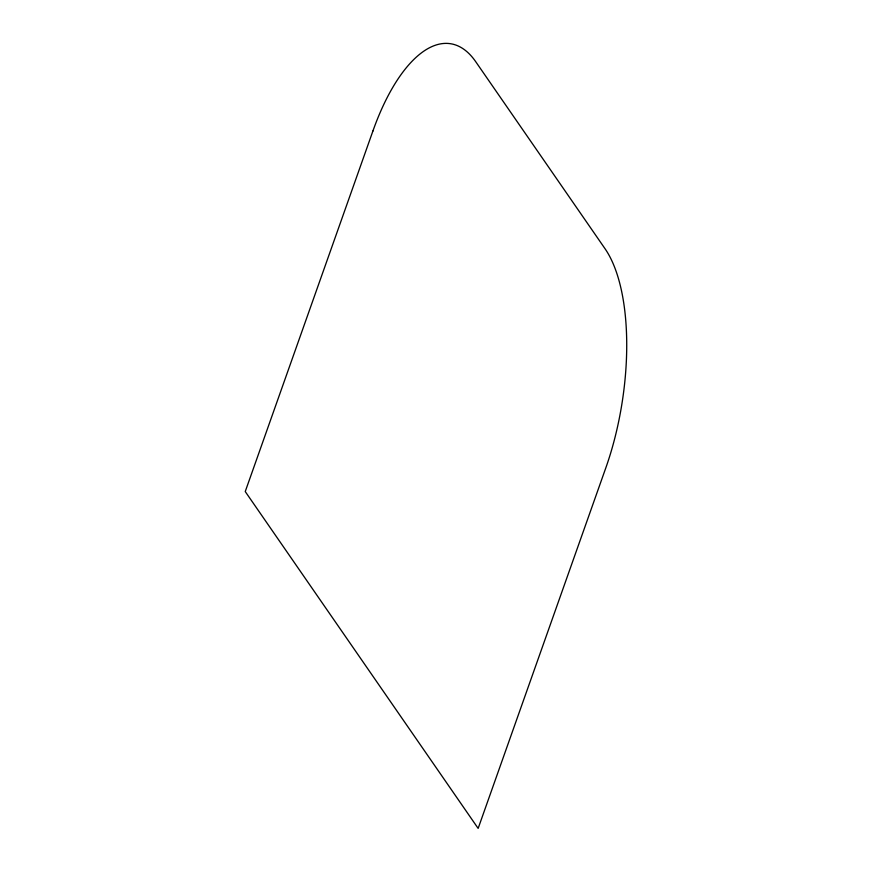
<?xml version="1.0" encoding="UTF-8"?>
<svg xmlns="http://www.w3.org/2000/svg" width="872" height="872" viewBox="0 0 872 872"><rect width="100%" height="100%" fill="white"/><g stroke="black" fill="none" stroke-linecap="round" stroke-linejoin="round"><path stroke-width="1.31" d="M372.9 131.051L245.239 491.557L478.15 828.4L605.811 467.893A164.187 68.735 -80.9 0 0 605.114 248.836L475.72 61.705A164.187 68.735 -80.9 0 0 372.9 131.051"/></g></svg>
